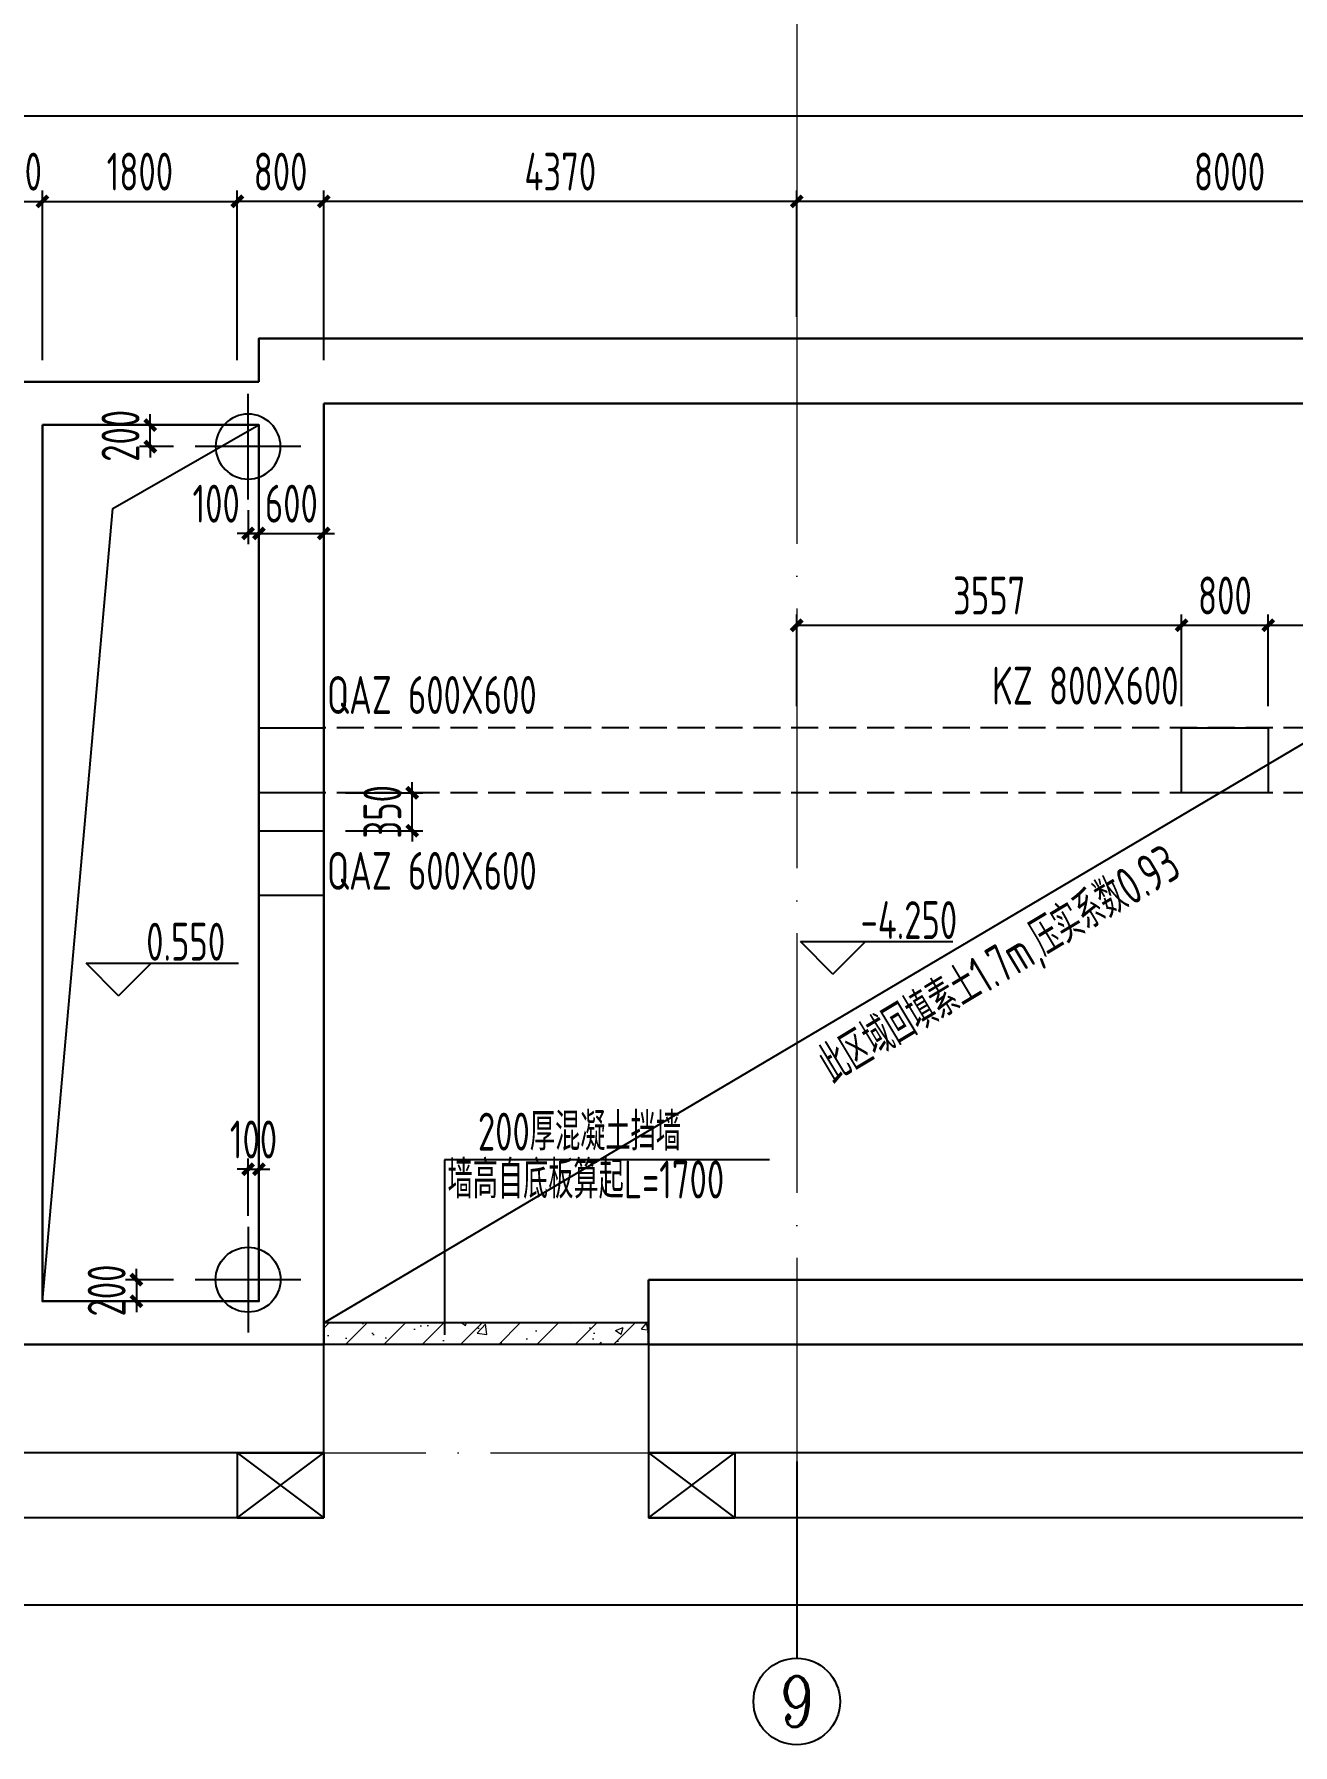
# Model space of a CAD drawing. Header units: millimetres. Extents: x -897614 to 191467, y -439928 to 101803.
# Drawn here: x -414636 to -403005, y -176673 to -160862 of the extents above; entities that cross this region are included whole.
import ezdxf
from ezdxf.enums import TextEntityAlignment as Align

# ---------------------------------------------------------------- set-up
doc = ezdxf.new("R2010")
doc.units = ezdxf.units.MM
doc.header["$LTSCALE"] = 1000
for name, pattern in [('ACAD_ISO04W100', [30, 24, -3, 0, -3]), ('DASH', [0.35, 0.25, -0.1]), ('DASHED', [19.05, 12.7, -6.35])]:
    doc.linetypes.add(name, pattern=pattern)
for name, color, linetype in [('AXIS', 3, 'Continuous'), ('COLUMN', 2, 'Continuous'), ('DC', 7, 'Continuous'), ('DIM_ELEV', 3, 'Continuous'), ('DIM_LEAD', 3, 'Continuous'), ('JG_TEXT', 7, 'Continuous'), ('KD', 7, 'Continuous'), ('ZH', 7, 'Continuous'), ('结构柱', 8, 'Continuous')]:
    doc.layers.add(name, color=color, linetype=linetype)
for name, color, linetype, lineweight in [('AXIS_TEXT', 7, 'Continuous', 18), ('Beam', 4, 'DASHED', 25), ('DOTE', 8, 'ACAD_ISO04W100', 9), ('PUB_HATCH', 8, 'Continuous', 18), ('WALL', 6, 'Continuous', 30)]:
    doc.layers.add(name, color=color, linetype=linetype, lineweight=lineweight)
doc.styles.add('_TCH_AXIS', font='COMPLEX', dxfattribs={"bigfont": 'GBCBIG'})
doc.styles.add('COMPLEX', font='COMPLEX')
doc.styles.add('TSSD', font='tssdeng.shx', dxfattribs={"width": 0.7, "bigfont": 'tssdchn.shx'})
doc.dimstyles.new('TSD', dxfattribs={"dimtxt": 350, "dimasz": 100, "dimexe": 100, "dimexo": 200, "dimgap": 100, "dimtad": 1, "dimdec": 0, "dimzin": 0, "dimdsep": 46, "dimtxsty": 'TSSD', "dimblk": 'ARCHTICK', "dimcen": 0.09, "dimclrt": 7, "dimazin": 2, "dimtfac": 1, "dimtdec": 0, "dimtix": 1, "dimtmove": 2, "dimatfit": 3, "dimfxl": 0, "dimtolj": 1, "dimtzin": 0, "dimarcsym": 0})

# ---------------------------------------------------------------- blocks, each defined once
blk = doc.blocks.new('_ArchTick')
at = {"color": 0, "linetype": 'ByBlock', "const_width": 0.4}
blk.add_lwpolyline([(-0.5, -0.5), (0.5, 0.5)], dxfattribs=at)
blk = doc.blocks.new('*D1207')
at = {"layer": 'Defpoints', "color": 0, "transparency": 16777216}
for p in [(-371669, -161615), (-371669, -163674, 0), (-429959, -164074, 0)]:
    blk.add_point(p, dxfattribs=at)
at = {"layer": 'DIM_LEAD', "color": 0, "lineweight": -2, "transparency": 16777216}
for p, q in [((-429959, -163874), (-429959, -161515)), ((-371669, -163474), (-371669, -161515)), ((-429959, -161615), (-371669, -161615))]:
    blk.add_line(p, q, dxfattribs=at)
at = {"layer": 'DIM_LEAD', "color": 0, "lineweight": -2, "transparency": 16777216, "xscale": 100, "yscale": 100, "zscale": 100, "rotation": 180}
blk.add_blockref('_ArchTick', (-429959, -161615), dxfattribs=at)
at = {"layer": 'DIM_LEAD', "color": 0, "lineweight": -2, "transparency": 16777216, "xscale": 100, "yscale": 100, "zscale": 100}
blk.add_blockref('_ArchTick', (-371669, -161615), dxfattribs=at)
at = {"layer": 'DIM_LEAD', "color": 7, "transparency": 16777216, "insert": (-400814, -161340), "char_height": 350, "attachment_point": 5, "style": 'TSSD'}
blk.add_mtext('\\A1;58290', dxfattribs=at)
blk = doc.blocks.new('A$C3ABC6A2D')
at = {"color": 5, "linetype": 'Continuous'}
for p, q in [((-28370, -6781), (-47829, -6781)), ((-28370, -8381), (-28370, -6781)), ((-25371, -6781), (-25371, -8381)), ((-7550, -6781), (-25371, -6781)), ((-28370, -7781), (-47829, -7781)), ((-29170, -7781), (-29170, -8381)), ((-29170, -7781), (-28370, -8381)), ((-29170, -8381), (-28370, -7781)), ((-29170, -7781), (-28370, -7781)), ((-28370, -7781), (-28370, -8381)), ((-25371, -7781), (-25371, -8381)), ((-25371, -7781), (-24571, -8381)), ((-25371, -8381), (-24571, -7781)), ((-7550, -7781), (-25371, -7781)), ((-25370, -7781), (-24571, -7781)), ((-24571, -7781), (-24571, -8381)), ((-28370, -8381), (-47829, -8381)), ((-29170, -8381), (-28370, -8381)), ((-7550, -8381), (-25371, -8381)), ((-25370, -8381), (-24571, -8381))]:
    blk.add_line(p, q, dxfattribs=at)
at = {"color": 5}
blk.add_lwpolyline([(-47829, -6467), (-47829, -7330), (-47619, -7406), (-48039, -7480), (-47829, -7555), (-47829, -9187), (-18323, -9187), (-18246, -8977), (-18172, -9397), (-18098, -9187), (4605, -9187), (4605, -7555), (4395, -7480), (4815, -7406), (4605, -7330), (4605, -6467)], dxfattribs=at)
blk = doc.blocks.new('_axiso')
blk.add_circle((0, 0), 0.5)
at = {"layer": 'AXIS_TEXT', "style": 'COMPLEX', "width": 1.041667}
blk.add_attdef('A', text='', height=0.56, dxfattribs=at).set_placement((-0.25, -0.28), (0.25, -0.28), align=Align.FIT)
blk = doc.blocks.new('*D1338')
at = {"layer": 'Defpoints', "color": 0, "transparency": 16777216}
for p in [(-407589, -162407), (-399589, -163474, 0), (-407589, -163674, 0)]:
    blk.add_point(p, dxfattribs=at)
at = {"layer": 'DIM_LEAD', "color": 0, "lineweight": -2, "transparency": 16777216}
for p, q in [((-407589, -163474), (-407589, -162307)), ((-399589, -163274), (-399589, -162307)), ((-399589, -162407), (-407589, -162407))]:
    blk.add_line(p, q, dxfattribs=at)
at = {"layer": 'DIM_LEAD', "color": 0, "lineweight": -2, "transparency": 16777216, "xscale": 100, "yscale": 100, "zscale": 100, "rotation": 180}
blk.add_blockref('_ArchTick', (-407589, -162407), dxfattribs=at)
at = {"layer": 'DIM_LEAD', "color": 0, "lineweight": -2, "transparency": 16777216, "xscale": 100, "yscale": 100, "zscale": 100}
blk.add_blockref('_ArchTick', (-399589, -162407), dxfattribs=at)
at = {"layer": 'DIM_LEAD', "color": 7, "transparency": 16777216, "insert": (-403589, -162132), "char_height": 350, "attachment_point": 5, "style": 'TSSD'}
blk.add_mtext('\\A1;8000', dxfattribs=at)
blk = doc.blocks.new('*D1339')
at = {"layer": 'Defpoints', "color": 0, "transparency": 16777216}
for p in [(-411959, -162407), (-407589, -163674, 0), (-411959, -164074, 0)]:
    blk.add_point(p, dxfattribs=at)
at = {"layer": 'DIM_LEAD', "color": 0, "lineweight": -2, "transparency": 16777216}
for p, q in [((-411959, -163874), (-411959, -162307)), ((-407589, -163474), (-407589, -162307)), ((-407589, -162407), (-411959, -162407))]:
    blk.add_line(p, q, dxfattribs=at)
at = {"layer": 'DIM_LEAD', "color": 0, "lineweight": -2, "transparency": 16777216, "xscale": 100, "yscale": 100, "zscale": 100, "rotation": 180}
blk.add_blockref('_ArchTick', (-411959, -162407), dxfattribs=at)
at = {"layer": 'DIM_LEAD', "color": 0, "lineweight": -2, "transparency": 16777216, "xscale": 100, "yscale": 100, "zscale": 100}
blk.add_blockref('_ArchTick', (-407589, -162407), dxfattribs=at)
at = {"layer": 'DIM_LEAD', "color": 7, "transparency": 16777216, "insert": (-409774, -162132), "char_height": 350, "attachment_point": 5, "style": 'TSSD'}
blk.add_mtext('\\A1;4370', dxfattribs=at)
blk = doc.blocks.new('*D1340')
at = {"layer": 'Defpoints', "color": 0, "transparency": 16777216}
for p in [(-412759, -162407), (-412759, -164074, 0), (-411959, -164074, 0)]:
    blk.add_point(p, dxfattribs=at)
at = {"layer": 'DIM_LEAD', "color": 0, "lineweight": -2, "transparency": 16777216}
for p, q in [((-412759, -163874), (-412759, -162307)), ((-411959, -163874), (-411959, -162307)), ((-411959, -162407), (-412759, -162407))]:
    blk.add_line(p, q, dxfattribs=at)
at = {"layer": 'DIM_LEAD', "color": 0, "lineweight": -2, "transparency": 16777216, "xscale": 100, "yscale": 100, "zscale": 100, "rotation": 180}
blk.add_blockref('_ArchTick', (-412759, -162407), dxfattribs=at)
at = {"layer": 'DIM_LEAD', "color": 0, "lineweight": -2, "transparency": 16777216, "xscale": 100, "yscale": 100, "zscale": 100}
blk.add_blockref('_ArchTick', (-411959, -162407), dxfattribs=at)
at = {"layer": 'DIM_LEAD', "color": 7, "transparency": 16777216, "insert": (-412359, -162132), "char_height": 350, "attachment_point": 5, "style": 'TSSD'}
blk.add_mtext('\\A1;800', dxfattribs=at)
blk = doc.blocks.new('*D1343')
at = {"layer": 'Defpoints', "color": 0, "transparency": 16777216}
for p in [(-411959, -164274, 0), (-412559, -164474, 0), (-411959, -165476)]:
    blk.add_point(p, dxfattribs=at)
at = {"layer": 'DIM_LEAD', "color": 0, "lineweight": -2, "transparency": 16777216}
for p, q in [((-411959, -164474), (-411959, -165576)), ((-412559, -164674), (-412559, -165576)), ((-412559, -165476), (-412659, -165476)), ((-412559, -165476), (-411959, -165476)), ((-411959, -165476), (-411859, -165476))]:
    blk.add_line(p, q, dxfattribs=at)
at = {"layer": 'DIM_LEAD', "color": 0, "lineweight": -2, "transparency": 16777216, "xscale": 100, "yscale": 100, "zscale": 100}
blk.add_blockref('_ArchTick', (-412559, -165476), dxfattribs=at)
at = {"layer": 'DIM_LEAD', "color": 0, "lineweight": -2, "transparency": 16777216, "xscale": 100, "yscale": 100, "zscale": 100, "rotation": 180}
blk.add_blockref('_ArchTick', (-411959, -165476), dxfattribs=at)
at = {"layer": 'DIM_LEAD', "color": 7, "transparency": 16777216, "insert": (-412259, -165201), "char_height": 350, "attachment_point": 5, "style": 'TSSD'}
blk.add_mtext('\\A1;600', dxfattribs=at)
blk = doc.blocks.new('*D1344')
at = {"layer": 'Defpoints', "color": 0, "transparency": 16777216}
for p in [(-414559, -162407), (-415059, -164074, 0), (-414559, -164074, 0)]:
    blk.add_point(p, dxfattribs=at)
at = {"layer": 'DIM_LEAD', "color": 0, "lineweight": -2, "transparency": 16777216}
for p, q in [((-415059, -163874), (-415059, -162307)), ((-414559, -163874), (-414559, -162307)), ((-415059, -162407), (-415159, -162407)), ((-415059, -162407), (-414559, -162407)), ((-414559, -162407), (-414459, -162407))]:
    blk.add_line(p, q, dxfattribs=at)
at = {"layer": 'DIM_LEAD', "color": 0, "lineweight": -2, "transparency": 16777216, "xscale": 100, "yscale": 100, "zscale": 100}
blk.add_blockref('_ArchTick', (-415059, -162407), dxfattribs=at)
at = {"layer": 'DIM_LEAD', "color": 0, "lineweight": -2, "transparency": 16777216, "xscale": 100, "yscale": 100, "zscale": 100, "rotation": 180}
blk.add_blockref('_ArchTick', (-414559, -162407), dxfattribs=at)
at = {"layer": 'DIM_LEAD', "color": 7, "transparency": 16777216, "insert": (-414809, -162132), "char_height": 350, "attachment_point": 5, "style": 'TSSD'}
blk.add_mtext('\\A1;500', dxfattribs=at)
blk = doc.blocks.new('*D1345')
at = {"layer": 'Defpoints', "color": 0, "transparency": 16777216}
for p in [(-412759, -162407), (-414559, -164074, 0), (-412759, -164074, 0)]:
    blk.add_point(p, dxfattribs=at)
at = {"layer": 'DIM_LEAD', "color": 0, "lineweight": -2, "transparency": 16777216}
for p, q in [((-414559, -163874), (-414559, -162307)), ((-412759, -163874), (-412759, -162307)), ((-414559, -162407), (-412759, -162407))]:
    blk.add_line(p, q, dxfattribs=at)
at = {"layer": 'DIM_LEAD', "color": 0, "lineweight": -2, "transparency": 16777216, "xscale": 100, "yscale": 100, "zscale": 100, "rotation": 180}
blk.add_blockref('_ArchTick', (-414559, -162407), dxfattribs=at)
at = {"layer": 'DIM_LEAD', "color": 0, "lineweight": -2, "transparency": 16777216, "xscale": 100, "yscale": 100, "zscale": 100}
blk.add_blockref('_ArchTick', (-412759, -162407), dxfattribs=at)
at = {"layer": 'DIM_LEAD', "color": 7, "transparency": 16777216, "insert": (-413659, -162132), "char_height": 350, "attachment_point": 5, "style": 'TSSD'}
blk.add_mtext('\\A1;1800', dxfattribs=at)
blk = doc.blocks.new('*D1416')
at = {"layer": 'Defpoints', "color": 0, "transparency": 16777216}
for p in [(-404032, -166325), (-407589, -167274, 0), (-404032, -167274, 0)]:
    blk.add_point(p, dxfattribs=at)
at = {"layer": 'DIM_LEAD', "color": 0, "lineweight": -2, "transparency": 16777216}
for p, q in [((-407589, -167074), (-407589, -166225)), ((-407589, -166325), (-404032, -166325)), ((-404032, -167074), (-404032, -166225))]:
    blk.add_line(p, q, dxfattribs=at)
at = {"layer": 'DIM_LEAD', "color": 0, "lineweight": -2, "transparency": 16777216, "xscale": 100, "yscale": 100, "zscale": 100, "rotation": 180}
blk.add_blockref('_ArchTick', (-407589, -166325), dxfattribs=at)
at = {"layer": 'DIM_LEAD', "color": 0, "lineweight": -2, "transparency": 16777216, "xscale": 100, "yscale": 100, "zscale": 100}
blk.add_blockref('_ArchTick', (-404032, -166325), dxfattribs=at)
at = {"layer": 'DIM_LEAD', "color": 7, "transparency": 16777216, "insert": (-405810, -166050), "char_height": 350, "attachment_point": 5, "style": 'TSSD'}
blk.add_mtext('\\A1;3557', dxfattribs=at)
blk = doc.blocks.new('*D1417')
at = {"layer": 'Defpoints', "color": 0, "transparency": 16777216}
for p in [(-403232, -166325), (-404032, -167274, 0), (-403232, -167274)]:
    blk.add_point(p, dxfattribs=at)
at = {"layer": 'DIM_LEAD', "color": 0, "lineweight": -2, "transparency": 16777216}
for p, q in [((-404032, -167074), (-404032, -166225)), ((-404032, -166325), (-403232, -166325)), ((-403232, -167074), (-403232, -166225))]:
    blk.add_line(p, q, dxfattribs=at)
at = {"layer": 'DIM_LEAD', "color": 0, "lineweight": -2, "transparency": 16777216, "xscale": 100, "yscale": 100, "zscale": 100, "rotation": 180}
blk.add_blockref('_ArchTick', (-404032, -166325), dxfattribs=at)
at = {"layer": 'DIM_LEAD', "color": 0, "lineweight": -2, "transparency": 16777216, "xscale": 100, "yscale": 100, "zscale": 100}
blk.add_blockref('_ArchTick', (-403232, -166325), dxfattribs=at)
at = {"layer": 'DIM_LEAD', "color": 7, "transparency": 16777216, "insert": (-403632, -166050), "char_height": 350, "attachment_point": 5, "style": 'TSSD'}
blk.add_mtext('\\A1;800', dxfattribs=at)
blk = doc.blocks.new('*D1418')
at = {"layer": 'Defpoints', "color": 0, "transparency": 16777216}
for p in [(-399589, -166325), (-403232, -167274), (-399589, -167274)]:
    blk.add_point(p, dxfattribs=at)
at = {"layer": 'DIM_LEAD', "color": 0, "lineweight": -2, "transparency": 16777216}
for p, q in [((-403232, -167074), (-403232, -166225)), ((-403232, -166325), (-399589, -166325)), ((-399589, -167074), (-399589, -166225))]:
    blk.add_line(p, q, dxfattribs=at)
at = {"layer": 'DIM_LEAD', "color": 0, "lineweight": -2, "transparency": 16777216, "xscale": 100, "yscale": 100, "zscale": 100, "rotation": 180}
blk.add_blockref('_ArchTick', (-403232, -166325), dxfattribs=at)
at = {"layer": 'DIM_LEAD', "color": 0, "lineweight": -2, "transparency": 16777216, "xscale": 100, "yscale": 100, "zscale": 100}
blk.add_blockref('_ArchTick', (-399589, -166325), dxfattribs=at)
at = {"layer": 'DIM_LEAD', "color": 7, "transparency": 16777216, "insert": (-401410, -166050), "char_height": 350, "attachment_point": 5, "style": 'TSSD'}
blk.add_mtext('\\A1;3643', dxfattribs=at)
blk = doc.blocks.new('A$C74342322')
at = {"layer": 'ZH'}
for p, q in [((0, -488), (0, 488)), ((-488, 0), (488, 0))]:
    blk.add_line(p, q, dxfattribs=at)
blk.add_circle((0, 0), 300, dxfattribs=at)
blk = doc.blocks.new('*D1170')
at = {"layer": 'Defpoints', "color": 0, "transparency": 16777216}
for p in [(-413563, -164474), (-413148, -164474, 0), (-413148, -164674, 0)]:
    blk.add_point(p, dxfattribs=at)
at = {"layer": 'DIM_LEAD', "color": 0, "lineweight": -2, "transparency": 16777216}
for p, q in [((-413563, -164474), (-413563, -164374)), ((-413348, -164474), (-413663, -164474)), ((-413563, -164674), (-413563, -164474)), ((-413348, -164674), (-413663, -164674)), ((-413563, -164674), (-413563, -164774))]:
    blk.add_line(p, q, dxfattribs=at)
at = {"layer": 'DIM_LEAD', "color": 0, "lineweight": -2, "transparency": 16777216, "xscale": 100, "yscale": 100, "zscale": 100}
for p, rotation in [((-413563, -164474), 270), ((-413563, -164674), 90)]:
    blk.add_blockref('_ArchTick', p, dxfattribs=dict(at, rotation=rotation))
at = {"layer": 'DIM_LEAD', "color": 7, "transparency": 16777216, "insert": (-413838, -164574), "char_height": 350, "attachment_point": 5, "rotation": 90, "style": 'TSSD'}
blk.add_mtext('\\A1;200', dxfattribs=at)
blk = doc.blocks.new('*D1171')
at = {"layer": 'Defpoints', "color": 0, "transparency": 16777216}
for p in [(-412659, -165062, 0), (-412559, -165062), (-412559, -165476)]:
    blk.add_point(p, dxfattribs=at)
at = {"layer": 'DIM_LEAD', "color": 0, "lineweight": -2, "transparency": 16777216}
for p, q in [((-412659, -165262), (-412659, -165576)), ((-412559, -165262), (-412559, -165576)), ((-412659, -165476), (-412759, -165476)), ((-412659, -165476), (-412559, -165476)), ((-412559, -165476), (-412459, -165476))]:
    blk.add_line(p, q, dxfattribs=at)
at = {"layer": 'DIM_LEAD', "color": 0, "lineweight": -2, "transparency": 16777216, "xscale": 100, "yscale": 100, "zscale": 100}
blk.add_blockref('_ArchTick', (-412659, -165476), dxfattribs=at)
at = {"layer": 'DIM_LEAD', "color": 0, "lineweight": -2, "transparency": 16777216, "xscale": 100, "yscale": 100, "zscale": 100, "rotation": 180}
blk.add_blockref('_ArchTick', (-412559, -165476), dxfattribs=at)
at = {"layer": 'DIM_LEAD', "color": 7, "transparency": 16777216, "insert": (-412954, -165201), "char_height": 350, "attachment_point": 5, "style": 'TSSD'}
blk.add_mtext('\\A1;100', dxfattribs=at)
blk = doc.blocks.new('*D1178')
at = {"layer": 'Defpoints', "color": 0, "transparency": 16777216}
for p in [(-413148, -172374, 0), (-413691, -172574), (-413148, -172574, 0)]:
    blk.add_point(p, dxfattribs=at)
at = {"layer": 'DIM_LEAD', "color": 0, "lineweight": -2, "transparency": 16777216}
for p, q in [((-413691, -172374), (-413691, -172274)), ((-413348, -172374), (-413791, -172374)), ((-413691, -172374), (-413691, -172574)), ((-413348, -172574), (-413791, -172574)), ((-413691, -172574), (-413691, -172674))]:
    blk.add_line(p, q, dxfattribs=at)
at = {"layer": 'DIM_LEAD', "color": 0, "lineweight": -2, "transparency": 16777216, "xscale": 100, "yscale": 100, "zscale": 100}
for p, rotation in [((-413691, -172374), 270), ((-413691, -172574), 90)]:
    blk.add_blockref('_ArchTick', p, dxfattribs=dict(at, rotation=rotation))
at = {"layer": 'DIM_LEAD', "color": 7, "transparency": 16777216, "insert": (-413966, -172474), "char_height": 350, "attachment_point": 5, "rotation": 90, "style": 'TSSD'}
blk.add_mtext('\\A1;200', dxfattribs=at)
blk = doc.blocks.new('*D1179')
at = {"layer": 'Defpoints', "color": 0, "transparency": 16777216}
for p in [(-412559, -171353), (-412659, -171985, 0), (-412559, -171985, 0)]:
    blk.add_point(p, dxfattribs=at)
at = {"layer": 'DIM_LEAD', "color": 0, "lineweight": -2, "transparency": 16777216}
for p, q in [((-412659, -171353), (-412759, -171353)), ((-412659, -171785), (-412659, -171253)), ((-412659, -171353), (-412559, -171353)), ((-412559, -171785), (-412559, -171253)), ((-412559, -171353), (-412459, -171353))]:
    blk.add_line(p, q, dxfattribs=at)
at = {"layer": 'DIM_LEAD', "color": 0, "lineweight": -2, "transparency": 16777216, "xscale": 100, "yscale": 100, "zscale": 100}
blk.add_blockref('_ArchTick', (-412659, -171353), dxfattribs=at)
at = {"layer": 'DIM_LEAD', "color": 0, "lineweight": -2, "transparency": 16777216, "xscale": 100, "yscale": 100, "zscale": 100, "rotation": 180}
blk.add_blockref('_ArchTick', (-412559, -171353), dxfattribs=at)
at = {"layer": 'DIM_LEAD', "color": 7, "transparency": 16777216, "insert": (-412609, -171078), "char_height": 350, "attachment_point": 5, "style": 'TSSD'}
blk.add_mtext('\\A1;100', dxfattribs=at)
blk = doc.blocks.new('*D1795')
at = {"layer": 'Defpoints', "color": 0, "transparency": 16777216}
for p in [(-411959, -167874, 0), (-411143, -167874), (-411959, -168224, 0)]:
    blk.add_point(p, dxfattribs=at)
at = {"layer": 'DIM_LEAD', "color": 0, "lineweight": -2, "transparency": 16777216}
for p, q in [((-411759, -167874), (-411043, -167874)), ((-411143, -167874), (-411143, -167774)), ((-411143, -168224), (-411143, -167874)), ((-411759, -168224), (-411043, -168224)), ((-411143, -168224), (-411143, -168324))]:
    blk.add_line(p, q, dxfattribs=at)
at = {"layer": 'DIM_LEAD', "color": 0, "lineweight": -2, "transparency": 16777216, "xscale": 100, "yscale": 100, "zscale": 100}
for p, rotation in [((-411143, -167874), 270), ((-411143, -168224), 90)]:
    blk.add_blockref('_ArchTick', p, dxfattribs=dict(at, rotation=rotation))
at = {"layer": 'DIM_LEAD', "color": 7, "transparency": 16777216, "insert": (-411418, -168049), "char_height": 350, "attachment_point": 5, "rotation": 90, "style": 'TSSD'}
blk.add_mtext('\\A1;350', dxfattribs=at)

msp = doc.modelspace()

# ---------------------------------------------------------------- hatches: boundary and pattern name
at = {"layer": 'PUB_HATCH'}
h = msp.add_hatch(dxfattribs=at)
h.set_pattern_fill('钢筋混凝土', color=256, scale=100)
h.set_pattern_definition([(45, (-119914.98, -121901.05), (-176.7767, 176.7767), []), (50, (-119915, -121901.05), (717.2602, -62.7521), [75, -825]), (355, (-119915, -121901.05), (-138.7513, 752.1921), [60, -660]), (100.4514, (-119855.2, -121906.3), (578.5094, 689.4395), [63.7402, -701.1421]), (46.1842, (-119915, -121701.05), (1067.241, -165.519), [112.5, -1237.5]), (96.6356, (-119826, -121714.8), (934.6627, 974.118), [95.6103, -1051.713]), (351.1842, (-119915, -121701), (934.662, 974.1186), [90, -990]), (21, (-119815, -121751.05), (596.907, -402.6189), [75, -825]), (326, (-119815, -121751.05), (243.3153, 725.15), [60, -660]), (71.4514, (-119765.2, -121784.6), (840.2226, 322.5305), [63.7402, -701.1421]), (37.5, (-119914.98, -121901.05), (12.15986, 332.89385), [0, -652, 0, -670, 0, -662.5]), (7.5, (-119914.98, -121901.05), (263.06954, 394.4117), [0, -382, 0, -637, 0, -252.5]), (327.5, (-120137.98, -121901.05), (533.82244, -22.55487), [0, -250, 0, -780, 0, -1035]), (317.5, (-120237.98, -121901.05), (583.1862, 100.105), [0, -325, 0, -518, 0, -735])])
h.paths.add_polyline_path([(-408959.82621, -172773.63592), (-411959.31262, -172773.63141), (-411959.31293, -172973.63141), (-408959.82621, -172973.63592)])

# ---------------------------------------------------------------- linework, layer by layer
at = {"layer": 'AXIS'}
msp.add_line((-407588.84614, -174052.92485, 0), (-407588.84614, -175872.77481, 0), dxfattribs=at)
at = {"layer": 'Beam', "linetype": 'DASH'}
for p, q in [((-397589.34808, -167273.65664, 0), (-411959.31293, -167273.65675, 0)), ((-397589.34808, -167873.65664, 0), (-411959.31293, -167873.65675, 0))]:
    msp.add_line(p, q, dxfattribs=at)
at = {"layer": 'COLUMN', "ltscale": 10, "elevation": 0}
for points in [[(-411959.31293, -167873.65675), (-412559.31292, -167873.65675), (-412559.31292, -167273.65675), (-411959.31293, -167273.65675)], [(-411959.31293, -168823.63669), (-412559.31293, -168823.63669), (-412559.31293, -168223.63669), (-411959.31293, -168223.63669)]]:
    msp.add_lwpolyline(points, close=True, dxfattribs=at)
at = {"layer": 'COLUMN', "ltscale": 10}
msp.add_lwpolyline([(-404031.79964, -167273.65675), (-403231.79964, -167273.65675), (-403231.79964, -167873.65675), (-404031.79964, -167873.65675)], close=True, dxfattribs=at)
at = {"layer": 'DC', "ltscale": 10}
msp.add_line((-411959.31202, -172773.63141, 0), (-397589.34808, -164273.65674), dxfattribs=at)
at = {"layer": 'DIM_ELEV'}
for p, q in [((-407254.61209, -169548.91916), (-407554.61209, -169248.91916)), ((-407554.61209, -169248.91916), (-406145.81967, -169248.91916)), ((-407254.61209, -169548.91916), (-406954.61209, -169248.91916)), ((-413856.02599, -169748.91916), (-414156.02599, -169448.91916)), ((-414156.02599, -169448.91916), (-412747.23357, -169448.91916)), ((-413856.02599, -169748.91916), (-413556.02599, -169448.91916))]:
    msp.add_line(p, q, dxfattribs=at)
at = {"layer": 'DOTE', "ltscale": 0.1}
for p, q in [((-407588.84614, -160171.18077, 0), (-407588.84614, -174052.92485, 0)), ((-431418.08005, -173973.63591, 0), (-373115.74705, -173973.63591, 0))]:
    msp.add_line(p, q, dxfattribs=at)
at = {"layer": 'JG_TEXT'}
for p, q in [((-407841.17777, -171265.27597), (-410844.77064, -171265.27597)), ((-410844.77064, -171265.27597), (-410844.77064, -172883.38949))]:
    msp.add_line(p, q, dxfattribs=at)
at = {"layer": 'KD', "elevation": 0}
msp.add_lwpolyline([(-414559.31293, -172573.63592), (-413909.86705, -165246.82116), (-412559.31293, -164473.63592)], dxfattribs=at)
at = {"layer": 'WALL'}
msp.add_line((-411959.31293, -164273.65727, 0), (-397589.34808, -164273.65751, 0), dxfattribs=at)
at = {"layer": 'WALL', "elevation": 0}
for points in [[(-371668.86146, -163673.65794), (-412559.31293, -163673.65716), (-412559.31293, -164073.63591)], [(-412559.31293, -164073.63591), (-429959.31293, -164073.63591), (-429959.31293, -172973.63592), (-411959.31293, -172973.63592), (-411959.29985, -164273.65727)], [(-414559.31293, -164473.63592), (-412559.31293, -164473.63592), (-412559.31293, -172573.63592), (-414559.31293, -172573.63592)], [(-412559.31293, -164473.63592), (-412559.31293, -172573.63592), (-414559.31293, -172573.63592), (-414559.31293, -164473.63592)]]:
    msp.add_lwpolyline(points, dxfattribs=at)
msp.add_lwpolyline([(-408959.82621, -172373.63592), (-391139.31293, -172373.63592), (-391139.31293, -172973.63592), (-408959.82621, -172973.63592)], close=True, dxfattribs=at)
at = {"layer": '结构柱'}
for p, q in [((-408959.82621, -172773.63592, 0), (-411959.31202, -172773.63141, 0)), ((-408959.82621, -172973.63592, 0), (-411959.31202, -172973.63141, 0))]:
    msp.add_line(p, q, dxfattribs=at)

# ---------------------------------------------------------------- block references
at = {"color": 1, "ltscale": 10}
msp.add_blockref('A$C3ABC6A2D', (-383588.91891, -166192.76992, 0), dxfattribs=at)
at = {"layer": 'AXIS'}
ref = msp.add_blockref('_axiso', (-407588.84614, -176272.77481, 0), dxfattribs=dict(at, xscale=800, yscale=800, zscale=800))
ref.add_attrib('A', '9', dxfattribs={"layer": 'AXIS_TEXT', "ltscale": 10, "height": 465.94816, "style": '_TCH_AXIS'}).set_placement((-407744.1622, -176505.7489, 0), (-407433.53009, -176505.7489, 0), align=Align.FIT)
at = {"layer": 'DOTE', "xscale": -1}
msp.add_blockref('A$C74342322', (-412659.31293, -164673.63592, 0), dxfattribs=at)
at = {"layer": 'DOTE', "rotation": 180}
msp.add_blockref('A$C74342322', (-412659.31293, -172373.63591, 0), dxfattribs=at)

# ---------------------------------------------------------------- texts
at = {"layer": 'DIM_ELEV', "style": 'TSSD', "width": 0.7}
for s, p in [('-4.250', (-406999.0867, -169224.82412)), ('0.550', (-413600.5006, -169424.82412))]:
    msp.add_text(s, height=350, dxfattribs=at).set_placement(p)
at = {"layer": 'JG_TEXT', "style": 'TSSD', "width": 0.7}
for s, p in [('QAZ 600X600', (-411929.52599, -167144.2782)), ('KZ 800X600', (-405784.16501, -167058.03888)), ('QAZ 600X600', (-411929.52599, -168770.11233)), ('200厚混凝土挡墙', (-410535.1217, -171180.3792)), ('墙高自底板算起L=1700', (-410815.92994, -171623.30822))]:
    msp.add_text(s, height=350, dxfattribs=at).set_placement(p)
msp.add_text('此区域回填素土1.7m,压实系数0.93', height=350, rotation=31, dxfattribs=at).set_placement((-407248.92692, -170576.20551))

# ---------------------------------------------------------------- dimensions: what is measured, and where the dimension line sits
at = {"layer": 'DIM_LEAD'}
for base, p1, p2, picture, middle in [((-371668.86146, -161615.01445), (-429959.31293, -164073.63591, 0), (-371668.86146, -163673.65881, 0), '*D1207', (-400814.08719, -161340.01445)), ((-414559.31293, -162406.64323), (-415059.31293, -164073.63591, 0), (-414559.31293, -164073.63591, 0), '*D1344', (-414809.31293, -162131.64323)), ((-412759.31293, -162406.64323), (-414559.31293, -164073.63591, 0), (-412759.31293, -164073.63591, 0), '*D1345', (-413659.31293, -162131.64323)), ((-412759.31293, -162406.64323), (-411959.31293, -164073.63593, 0), (-412759.31293, -164073.63591, 0), '*D1340', (-412359.31293, -162131.64323)), ((-411959.31293, -162406.64323), (-407588.84614, -163673.63601, 0), (-411959.31293, -164073.63593, 0), '*D1339', (-409774.07953, -162131.64323)), ((-407588.84614, -162406.64323), (-399588.84614, -163473.65741, 0), (-407588.84614, -163673.63601, 0), '*D1338', (-403588.84614, -162131.64323)), ((-411959.31293, -165475.67417), (-412559.31293, -164473.63592, 0), (-411959.31293, -164273.65727, 0), '*D1343', (-412259.31293, -165200.67417)), ((-404031.79964, -166324.97847), (-407588.84614, -167273.65671, 0), (-404031.79964, -167273.65669, 0), '*D1416', (-405810.32289, -166049.97847)), ((-403231.79964, -166324.97847), (-404031.79964, -167273.65669, 0), (-403231.79964, -167273.65668), '*D1417', (-403631.79964, -166049.97847)), ((-399588.84614, -166324.97847), (-403231.79964, -167273.65668), (-399588.84614, -167273.65665), '*D1418', (-401410.32289, -166049.97847))]:
    dim = msp.add_linear_dim(base=base, p1=p1, p2=p2, dimstyle='TSD', dxfattribs=at)
    dim.commit()
    dim.dimension.update_dxf_attribs({"geometry": picture, "text_midpoint": middle})
for base, p1, p2, picture, middle in [((-413563.06728, -164473.63592), (-413147.80131, -164673.63592, 0), (-413147.80131, -164473.63592, 0), '*D1170', (-413838.06728, -164573.63592)), ((-411142.53932, -167873.65675), (-411959.31293, -168223.63669, 0), (-411959.31293, -167873.65675, 0), '*D1795', (-411417.53932, -168048.64672)), ((-413691.02505, -172573.63592), (-413147.80131, -172373.63591, 0), (-413147.80131, -172573.63592, 0), '*D1178', (-413966.02505, -172473.63591))]:
    dim = msp.add_linear_dim(base=base, p1=p1, p2=p2, angle=90, dimstyle='TSD', override={"dimfxl": 250}, dxfattribs=at)
    dim.commit()
    dim.dimension.update_dxf_attribs({"geometry": picture, "text_midpoint": middle})
dim = msp.add_linear_dim(base=(-412559.31293, -165475.67417), p1=(-412659.31293, -165062.1243, 0), p2=(-412559.31293, -165062.1243), dimstyle='TSD', override={"dimfxl": 250}, dxfattribs=at)
dim.commit()
dim.dimension.update_dxf_attribs({"geometry": '*D1171', "text_midpoint": (-412953.83936, -165200.67417), "dimtype": 160})
dim = msp.add_linear_dim(base=(-412559.31293, -171352.63811), p1=(-412659.31293, -171985.14752, 0), p2=(-412559.31293, -171985.14752, 0), dimstyle='TSD', override={"dimfxl": 250}, dxfattribs=at)
dim.commit()
dim.dimension.update_dxf_attribs({"geometry": '*D1179', "text_midpoint": (-412609.31293, -171077.63811)})

doc.saveas('drawing.dxf')
